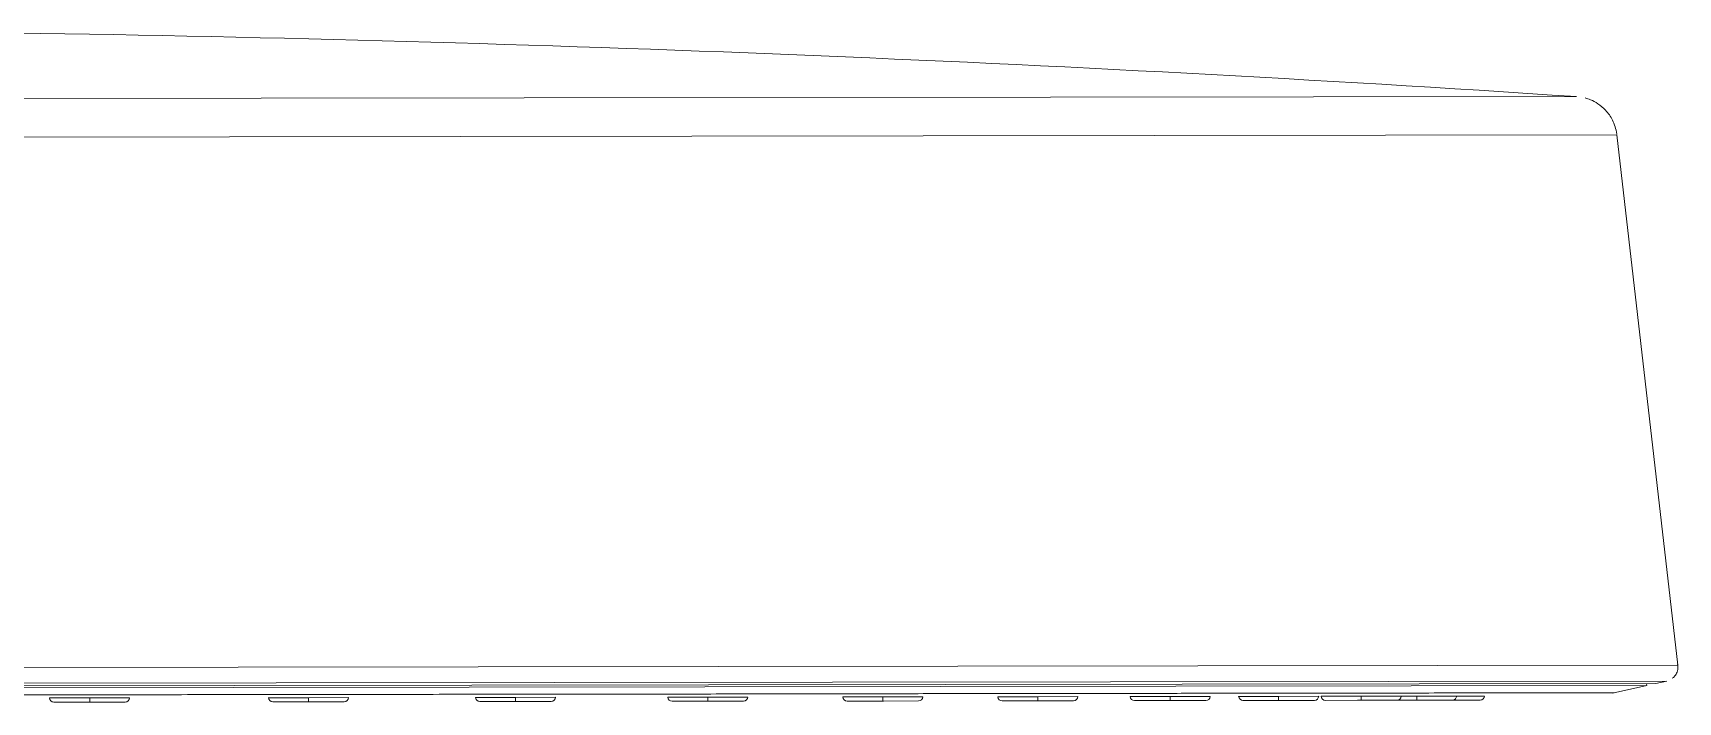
# Model space of a CAD drawing. Extents: x 12185 to 15344, y -91 to 2224.
# Drawn here: x 13221.4 to 13335, y 1338.6 to 1384.8 of the extents above; entities that cross this region are included whole.
import ezdxf

# ---------------------------------------------------------------- set-up
doc = ezdxf.new("R2010")
doc.units = 0
doc.header["$LTSCALE"] = 10
doc.header["$MEASUREMENT"] = 0
doc.layers.add('1', color=7, linetype='CONTINUOUS')

msp = doc.modelspace()

# ---------------------------------------------------------------- linework, layer by layer
at = {"layer": '1', "color": 7, "linetype": 'Continuous', "lineweight": 18}
for p, q in [((13185.07, 1380.2), (13328.03, 1380.39)), ((13335.03, 1341.12), (13330.81, 1377.74)), ((13185.13, 1339.83), (13334.25, 1340.03)), ((13333.49, 1339.86), (13185.13, 1339.66)), ((13185.13, 1339.52), (13332.87, 1339.72)), ((13330.52, 1339.2), (13332.87, 1339.72)), ((13332.87, 1339.72), (13332.86, 1339.86)), ((13333.49, 1339.86), (13334.25, 1340.03)), ((13222.57, 1338.86), (13222.57, 1338.86)), ((13225.34, 1338.58), (13222.87, 1338.58)), ((13225.34, 1338.58), (13222.87, 1338.58)), ((13224.96, 1338.58), (13225.11, 1338.58)), ((13225.11, 1338.58), (13224.96, 1338.58)), ((13224.96, 1338.58), (13225.11, 1338.58)), ((13225.11, 1338.58), (13224.96, 1338.58)), ((13225.34, 1338.58), (13227.8, 1338.58)), ((13225.34, 1338.58), (13227.8, 1338.58)), ((13228.1, 1338.87), (13228.1, 1338.87)), ((13237.68, 1338.88), (13237.68, 1338.88)), ((13240.45, 1338.6), (13237.98, 1338.6)), ((13237.98, 1338.6), (13240.45, 1338.6)), ((13240.08, 1338.6), (13240.29, 1338.6)), ((13240.29, 1338.6), (13240.08, 1338.6)), ((13240.08, 1338.6), (13240.29, 1338.6)), ((13240.29, 1338.6), (13240.08, 1338.6)), ((13240.45, 1338.6), (13242.91, 1338.6)), ((13242.91, 1338.6), (13240.45, 1338.6)), ((13243.21, 1338.89), (13243.21, 1338.89)), ((13251.98, 1338.9), (13251.98, 1338.9)), ((13254.75, 1338.62), (13252.28, 1338.62)), ((13252.28, 1338.62), (13254.75, 1338.62)), ((13254.4, 1338.62), (13254.66, 1338.62)), ((13254.66, 1338.62), (13254.4, 1338.62)), ((13254.4, 1338.62), (13254.66, 1338.62)), ((13254.66, 1338.62), (13254.4, 1338.62)), ((13254.75, 1338.62), (13257.21, 1338.62)), ((13257.21, 1338.62), (13254.75, 1338.62)), ((13257.51, 1338.91), (13257.51, 1338.91)), ((13265.27, 1338.92), (13265.27, 1338.92)), ((13268.04, 1338.64), (13265.57, 1338.63)), ((13268.04, 1338.64), (13265.57, 1338.63)), ((13267.7, 1338.64), (13268.01, 1338.64)), ((13268.01, 1338.64), (13267.7, 1338.64)), ((13267.7, 1338.64), (13268.01, 1338.64)), ((13268.01, 1338.64), (13267.7, 1338.64)), ((13268.04, 1338.64), (13270.5, 1338.64)), ((13268.04, 1338.64), (13270.5, 1338.64)), ((13270.8, 1338.92), (13270.8, 1338.92)), ((13277.35, 1338.93), (13277.35, 1338.93)), ((13280.12, 1338.65), (13277.65, 1338.65)), ((13280.12, 1338.65), (13277.65, 1338.65)), ((13279.8, 1338.65), (13280.16, 1338.65)), ((13280.16, 1338.65), (13279.8, 1338.65)), ((13279.8, 1338.65), (13280.16, 1338.65)), ((13280.16, 1338.65), (13279.8, 1338.65)), ((13280.12, 1338.65), (13282.58, 1338.66)), ((13280.12, 1338.65), (13282.58, 1338.66)), ((13282.88, 1338.94), (13282.88, 1338.94)), ((13288.05, 1338.95), (13288.05, 1338.95)), ((13290.81, 1338.67), (13288.35, 1338.66)), ((13290.81, 1338.67), (13288.35, 1338.66)), ((13290.51, 1338.67), (13290.91, 1338.67)), ((13290.91, 1338.67), (13290.51, 1338.67)), ((13290.51, 1338.67), (13290.91, 1338.67)), ((13290.91, 1338.67), (13290.51, 1338.67)), ((13290.81, 1338.67), (13293.28, 1338.67)), ((13290.81, 1338.67), (13293.28, 1338.67)), ((13293.58, 1338.96), (13293.58, 1338.96)), ((13297.2, 1338.96), (13297.2, 1338.96)), ((13299.97, 1338.68), (13297.5, 1338.68)), ((13299.97, 1338.68), (13297.5, 1338.68)), ((13299.68, 1338.68), (13300.12, 1338.68)), ((13300.12, 1338.68), (13299.68, 1338.68)), ((13299.68, 1338.68), (13300.12, 1338.68)), ((13300.12, 1338.68), (13299.68, 1338.68)), ((13299.97, 1338.68), (13302.43, 1338.68)), ((13299.97, 1338.68), (13302.43, 1338.68)), ((13307.45, 1338.69), (13304.99, 1338.69)), ((13307.45, 1338.69), (13304.99, 1338.69)), ((13307.17, 1338.69), (13307.64, 1338.69)), ((13307.64, 1338.69), (13307.17, 1338.69)), ((13307.17, 1338.69), (13307.64, 1338.69)), ((13307.64, 1338.69), (13307.17, 1338.69)), ((13307.45, 1338.69), (13309.92, 1338.69)), ((13307.45, 1338.69), (13309.92, 1338.69)), ((13313.15, 1338.7), (13310.69, 1338.69)), ((13313.15, 1338.7), (13310.69, 1338.69)), ((13312.89, 1338.7), (13313.37, 1338.7)), ((13313.37, 1338.7), (13312.89, 1338.7)), ((13312.89, 1338.7), (13313.37, 1338.7)), ((13313.37, 1338.7), (13312.89, 1338.7)), ((13313.15, 1338.7), (13315.62, 1338.7)), ((13313.15, 1338.7), (13315.62, 1338.7)), ((13316.99, 1338.7), (13314.52, 1338.7)), ((13316.99, 1338.7), (13314.52, 1338.7)), ((13318.64, 1338.71), (13316.44, 1338.7)), ((13316.72, 1338.7), (13316.44, 1338.7)), ((13316.73, 1338.7), (13317.23, 1338.7)), ((13317.23, 1338.7), (13316.73, 1338.7)), ((13316.73, 1338.7), (13317.23, 1338.7)), ((13317.23, 1338.7), (13316.73, 1338.7)), ((13316.99, 1338.7), (13318.64, 1338.71)), ((13316.99, 1338.7), (13318.64, 1338.71)), ((13316.99, 1338.7), (13319.45, 1338.71)), ((13318.9, 1338.71), (13317.23, 1338.7)), ((13318.9, 1338.71), (13317.23, 1338.7)), ((13318.64, 1338.71), (13319.15, 1338.71)), ((13319.15, 1338.71), (13318.64, 1338.71)), ((13318.9, 1338.71), (13321.37, 1338.71)), ((13319.15, 1338.71), (13319.45, 1338.71)), ((13319.15, 1338.71), (13321.37, 1338.71))]:
    msp.add_line(p, q, dxfattribs=at)
at = {"layer": '1', "color": 7, "linetype": 'Continuous', "lineweight": 13}
for p, q in [((13185.08, 1377.54), (13330.81, 1377.74)), ((13335.03, 1341.12), (13185.83, 1340.92)), ((13222.57, 1338.86), (13225.34, 1338.86)), ((13225.34, 1338.86), (13228.1, 1338.87)), ((13225.34, 1338.86), (13225.34, 1338.58)), ((13240.45, 1338.88), (13237.68, 1338.88)), ((13240.45, 1338.88), (13243.21, 1338.89)), ((13240.45, 1338.88), (13240.45, 1338.6)), ((13251.98, 1338.9), (13254.75, 1338.9)), ((13257.51, 1338.91), (13254.75, 1338.9)), ((13254.75, 1338.9), (13254.75, 1338.62)), ((13265.27, 1338.92), (13268.04, 1338.92)), ((13268.04, 1338.92), (13270.8, 1338.92)), ((13268.04, 1338.92), (13268.04, 1338.64)), ((13268.04, 1338.64), (13268.04, 1338.64)), ((13280.12, 1338.94), (13277.35, 1338.93)), ((13280.12, 1338.94), (13280.12, 1338.65)), ((13282.88, 1338.94), (13280.12, 1338.94)), ((13280.12, 1338.65), (13280.12, 1338.65)), ((13290.81, 1338.95), (13288.05, 1338.95)), ((13293.58, 1338.96), (13290.81, 1338.95)), ((13290.81, 1338.95), (13290.81, 1338.67)), ((13290.81, 1338.67), (13290.81, 1338.67)), ((13299.97, 1338.96), (13297.2, 1338.96)), ((13302.73, 1338.97), (13299.97, 1338.96)), ((13299.97, 1338.96), (13299.97, 1338.68)), ((13307.45, 1338.97), (13304.69, 1338.97)), ((13310.22, 1338.98), (13307.45, 1338.97)), ((13307.45, 1338.97), (13307.45, 1338.69)), ((13313.15, 1338.98), (13310.39, 1338.98)), ((13315.92, 1338.99), (13313.15, 1338.98)), ((13313.15, 1338.98), (13313.15, 1338.7)), ((13316.99, 1338.99), (13315.92, 1338.99)), ((13316.99, 1338.99), (13316.99, 1338.7)), ((13319.75, 1338.99), (13316.99, 1338.99)), ((13321.67, 1338.99), (13319.75, 1338.99))]:
    msp.add_line(p, q, dxfattribs=at)
at = {"layer": '1', "color": 7, "linetype": 'Continuous', "lineweight": 18}
for centre, radius, start, end in [((13187.92, -733.18), 2118.2, 86.20731, 89.1251), ((13222.87, 1338.88), 0.3, 183.0772, 270.0772), ((13222.87, 1338.88), 0.3, 183.0772, 270.0772), ((13227.8, 1338.88), 0.3, 270.0772, 357.0772), ((13227.8, 1338.88), 0.3, 270.0772, 357.0772), ((13237.98, 1338.9), 0.3, 183.0772, 270.0772), ((13237.98, 1338.9), 0.3, 183.0772, 270.0772), ((13242.91, 1338.9), 0.3, 270.0772, 357.0772), ((13242.91, 1338.9), 0.3, 270.0772, 357.0772), ((13252.28, 1338.92), 0.3, 183.0772, 270.0772), ((13252.28, 1338.92), 0.3, 183.0772, 270.0772), ((13257.21, 1338.92), 0.3, 270.0772, 357.0772), ((13257.21, 1338.92), 0.3, 270.0772, 357.0772), ((13265.57, 1338.93), 0.3, 183.0772, 270.0772), ((13265.57, 1338.93), 0.3, 183.0772, 270.0772), ((13270.5, 1338.94), 0.3, 270.0772, 357.0772), ((13270.5, 1338.94), 0.3, 270.0772, 357.0772), ((13277.65, 1338.95), 0.3, 183.0772, 270.0772), ((13277.65, 1338.95), 0.3, 183.0772, 270.0772), ((13282.58, 1338.96), 0.3, 270.0772, 357.0772), ((13282.58, 1338.96), 0.3, 270.0772, 357.0772), ((13288.35, 1338.96), 0.3, 183.0772, 270.0772), ((13288.35, 1338.96), 0.3, 183.0772, 270.0772), ((13293.28, 1338.97), 0.3, 270.0772, 357.0772), ((13293.28, 1338.97), 0.3, 270.0772, 357.0772), ((13297.5, 1338.98), 0.3, 183.0772, 270.0772), ((13297.5, 1338.98), 0.3, 183.0772, 270.0772), ((13302.43, 1338.98), 0.3, 270.0772, 357.0772), ((13302.43, 1338.98), 0.3, 270.0772, 357.0772), ((13304.99, 1338.99), 0.3, 183.0772, 270.0772), ((13304.99, 1338.99), 0.3, 183.0772, 270.0772), ((13309.92, 1338.99), 0.3, 270.0772, 357.0772), ((13309.92, 1338.99), 0.3, 270.0772, 357.0772), ((13310.69, 1338.99), 0.3, 183.0772, 270.0772), ((13310.69, 1338.99), 0.3, 183.0772, 270.0772), ((13315.62, 1339), 0.3, 270.0772, 357.0772), ((13319.45, 1339.01), 0.3, 270.0772, 357.0772), ((13321.37, 1339.01), 0.3, 270.0772, 357.0772)]:
    msp.add_arc(centre, radius, start, end, dxfattribs=at)
for points, knots in [([(13330.8, 1377.8), (13330.75, 1378.15), (13330.58, 1378.73), (13330.08, 1379.43), (13329.54, 1379.89), (13329.05, 1380.15), (13328.74, 1380.25), (13328.61, 1380.29)], [0, 0, 0, 0, 0.286596, 0.522774, 0.721749, 0.888566, 1, 1, 1, 1]), ([(13334.64, 1340.22), (13334.7, 1340.26), (13334.84, 1340.38), (13334.98, 1340.65), (13335.05, 1340.94), (13335.02, 1341.12), (13335, 1341.17)], [0, 0, 0, 0, 0.197949, 0.506643, 0.840227, 1, 1, 1, 1]), ([(13185.13, 1339.03), (13187.53, 1339.03), (13189.93, 1339.03), (13193.53, 1339.04), (13194.73, 1339.04), (13196.23, 1339.04), (13196.53, 1339.04), (13197.13, 1339.04), (13197.42, 1339.04), (13198.32, 1339.04), (13198.92, 1339.04), (13201.9, 1339.05), (13204.27, 1339.05), (13208.99, 1339.06), (13211.33, 1339.06), (13215.98, 1339.07), (13220.61, 1339.07), (13227.46, 1339.08), (13231.96, 1339.09), (13236.44, 1339.09), (13238.67, 1339.1), (13241.98, 1339.1), (13243.08, 1339.1), (13244.32, 1339.11), (13244.46, 1339.11), (13244.73, 1339.11), (13244.87, 1339.11), (13245.28, 1339.11), (13246.1, 1339.11), (13246.91, 1339.11), (13249.62, 1339.11), (13251.75, 1339.12), (13255.95, 1339.12), (13258.01, 1339.12), (13262.08, 1339.13), (13266.08, 1339.13), (13271.89, 1339.14), (13275.64, 1339.15), (13279.32, 1339.15), (13281.12, 1339.15), (13283.34, 1339.16), (13284, 1339.16), (13284.77, 1339.16), (13285.1, 1339.16), (13285.31, 1339.16), (13285.42, 1339.16), (13286.4, 1339.16), (13287.26, 1339.16), (13289.79, 1339.17), (13291.44, 1339.17), (13294.63, 1339.17), (13297.73, 1339.18), (13302.1, 1339.18), (13304.83, 1339.19), (13307.46, 1339.19), (13308.73, 1339.19), (13311.18, 1339.2), (13312.36, 1339.2), (13313.77, 1339.2), (13314.12, 1339.2), (13314.46, 1339.2), (13314.6, 1339.2), (13314.67, 1339.2), (13314.87, 1339.2), (13315.55, 1339.2), (13316.2, 1339.2), (13317.73, 1339.2), (13318.7, 1339.21), (13320.51, 1339.21), (13322.22, 1339.21), (13324.44, 1339.21), (13325.71, 1339.21), (13326.86, 1339.22), (13327.38, 1339.22), (13328.31, 1339.22), (13328.72, 1339.22), (13329.11, 1339.22), (13329.17, 1339.22), (13329.24, 1339.22), (13329.28, 1339.22), (13329.3, 1339.22), (13329.4, 1339.22), (13329.63, 1339.22), (13329.83, 1339.22), (13330.17, 1339.22), (13330.35, 1339.22), (13330.57, 1339.22), (13330.63, 1339.22), (13330.63, 1339.22)], [0, 0, 0, 0, 0.031266, 0.031266, 0.046899, 0.046899, 0.050807, 0.050807, 0.054716, 0.054716, 0.062532, 0.062532, 0.093798, 0.093798, 0.125064, 0.125064, 0.15633, 0.187596, 0.218862, 0.218862, 0.250128, 0.250128, 0.265761, 0.265761, 0.267715, 0.267715, 0.269669, 0.269669, 0.273578, 0.281394, 0.281394, 0.31266, 0.31266, 0.343926, 0.343926, 0.375192, 0.406458, 0.437724, 0.437724, 0.46899, 0.46899, 0.476807, 0.480715, 0.482669, 0.482669, 0.484623, 0.484623, 0.500256, 0.500256, 0.531522, 0.531522, 0.562788, 0.594054, 0.62532, 0.62532, 0.656587, 0.656587, 0.687853, 0.687853, 0.695669, 0.697623, 0.697623, 0.699577, 0.699577, 0.703486, 0.719119, 0.719119, 0.750385, 0.750385, 0.781651, 0.812917, 0.844183, 0.844183, 0.875449, 0.875449, 0.906715, 0.906715, 0.910623, 0.912577, 0.912577, 0.914531, 0.914531, 0.922348, 0.937981, 0.937981, 0.969247, 0.969247, 1, 1, 1, 1])]:
    msp.add_open_spline(points, degree=3, knots=knots, dxfattribs=at)

doc.saveas('drawing.dxf')
